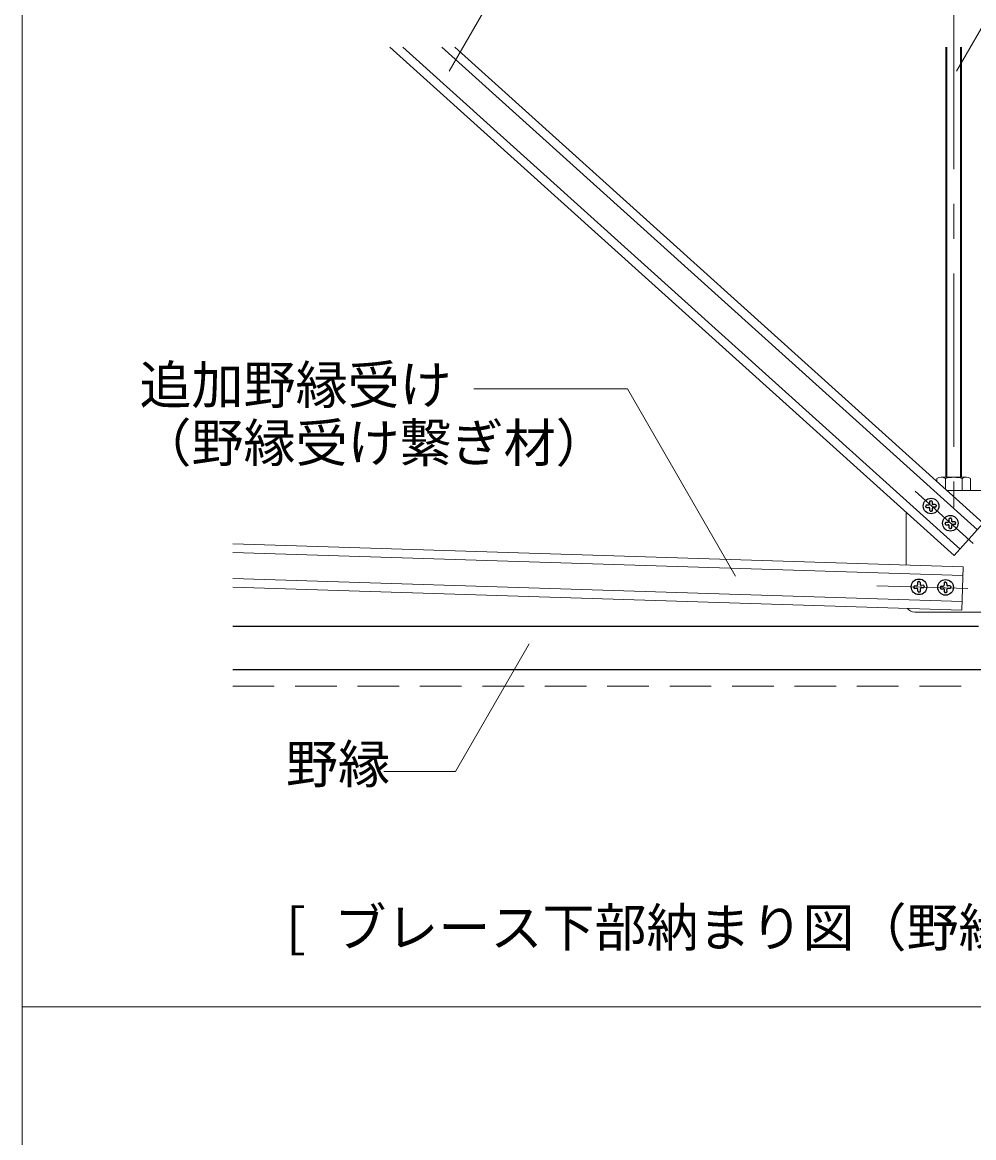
# Model space of a CAD drawing. Units: millimetres on the paper, enlarged 40 times, with parts at other scales. Extents: x -7800 to 7800, y -5387 to 5300.
# Drawn here: x -1968 to -871, y -3334 to -2048 of the extents above; entities that cross this region are included whole.
import ezdxf
from ezdxf.enums import TextEntityAlignment as Align

# ---------------------------------------------------------------- set-up
doc = ezdxf.new("R2010")
doc.units = ezdxf.units.MM
doc.header["$LTSCALE"] = 40
doc.linetypes.add('CHAIN1', pattern=[8, 5, -1, 1, -1])
doc.linetypes.add('DASHED1', pattern=[1.8, 1.2, -0.6])
for name, color, linetype, lineweight in [('5-0_中心線', 4, 'CHAIN1', 9), ('5-1_吊り材', 7, 'Continuous', 18), ('5-3_野縁', 2, 'Continuous', 25), ('5-4_ブレース・補強材', 4, 'Continuous', 9), ('5-6_文字・矢印', 7, 'Continuous', 18), ('5-B_補強金具・金具・その他', 3, 'Continuous', 18), ('5-C_ビス・アンカーボルト・強調図形', 2, 'Continuous', 25), ('5-D_パネル', 4, 'DASHED1', 9), ('F-3_野縁受け', 7, 'Continuous', 18)]:
    doc.layers.add(name, color=color, linetype=linetype, lineweight=lineweight)
doc.styles.add('ＭＳ ゴシック', font='')
doc.styles.get('ＭＳ ゴシック').set_extended_font_data('MS Gothic')

msp = doc.modelspace()

# ---------------------------------------------------------------- linework, layer by layer
at = {"layer": '5-0_中心線'}
for p, q in [((-893.88, -2017.16), (-893.88, -2606.82)), ((-938.26, -2588.29), (-871.37, -2648.51)), ((-982.64, -2697.24), (-877.56, -2700.51))]:
    msp.add_line(p, q, dxfattribs=at)
at = {"layer": '5-1_吊り材'}
for p, q in [((-902.88, -2572.25), (-902.88, -2076.32)), ((-901.75, -2572.25), (-901.75, -2076.32)), ((-886, -2076.32), (-886, -2572.25)), ((-884.88, -2076.32), (-884.88, -2572.25)), ((-913.28, -2573.65), (-913.28, -2577.14)), ((-879.33, -2572.25), (-908.43, -2572.25)), ((-903.58, -2573.65), (-903.58, -2585.88)), ((-884.18, -2573.65), (-884.18, -2587.65)), ((-874.48, -2573.65), (-874.48, -2587.65))]:
    msp.add_line(p, q, dxfattribs=at)
for centre, radius, start, end in [((-908.43, -2581.35), 9.1, 57.79741, 122.20261), ((-893.88, -2606.55), 34.3, 73.57359, 106.42642), ((-879.33, -2581.35), 9.1, 57.79578, 122.20424)]:
    msp.add_arc(centre, radius, start, end, dxfattribs=at)
at = {"layer": '5-3_野縁'}
for p, q in [((-1725.53, -2744.02), (-865.56, -2744.02)), ((-1725.53, -2794.02), (-334.52, -2794.02))]:
    msp.add_line(p, q, dxfattribs=at)
at = {"layer": '5-4_ブレース・補強材'}
for p, q in [((-1544.22, -2076.32), (-893.3, -2662.41)), ((-1529.27, -2076.32), (-886.61, -2654.98)), ((-1484.44, -2076.32), (-866.54, -2632.68)), ((-1469.49, -2076.32), (-859.85, -2625.25)), ((-893.3, -2662.41), (-859.85, -2625.25)), ((-1725.53, -2649.04), (-883, -2675.33)), ((-1725.53, -2659.05), (-883.31, -2685.33)), ((-1725.53, -2689.06), (-884.25, -2715.31)), ((-1725.53, -2699.07), (-884.56, -2725.31))]:
    msp.add_line(p, q, dxfattribs=at)
at = {"layer": '5-6_文字・矢印'}
for p, q in [((-1447.53, -2470.47), (-1270.09, -2470.47)), ((-1270.09, -2470.47), (-1145.46, -2686.34))]:
    msp.add_line(p, q, dxfattribs=at)
for points in [[(-890.56, -2104.13), (-806.82, -1959.09), (-740.97, -1959.09)], [(-1342.46, -2008.13), (-1420.49, -2008.13), (-1475.92, -2104.13)], [(-1383.42, -2764.14), (-1468.43, -2911.4), (-1551.37, -2911.4)]]:
    msp.add_lwpolyline(points, dxfattribs=at)
at = {"layer": '5-B_補強金具・金具・その他'}
for p, q in [((-818.87, -2587.65), (-901.61, -2587.65)), ((-948.94, -2673.28), (-948.94, -2612.31)), ((-883, -2675.33), (-884.56, -2725.31)), ((-938.94, -2727.65), (-858.94, -2727.65))]:
    msp.add_line(p, q, dxfattribs=at)
msp.add_arc((-938.94, -2717.65), 10, 214.82356, 270, dxfattribs=at)
at = {"layer": '5-C_ビス・アンカーボルト・強調図形'}
for p, q in [((-926.13, -2605.19), (-926.1, -2605.69)), ((-926.08, -2606.18), (-926.1, -2605.69)), ((-925.18, -2604.14), (-922.69, -2604)), ((-925.03, -2607.13), (-922.53, -2607)), ((-921.87, -2600.46), (-921.74, -2602.95)), ((-921.35, -2610.44), (-921.48, -2607.95)), ((-920.93, -2599.41), (-920.43, -2599.38)), ((-919.93, -2599.35), (-920.43, -2599.38)), ((-918.88, -2600.3), (-918.75, -2602.8)), ((-918.35, -2610.29), (-918.48, -2607.79)), ((-915.2, -2603.61), (-917.69, -2603.74)), ((-915.04, -2606.61), (-917.54, -2606.74)), ((-914.15, -2604.56), (-914.12, -2605.06)), ((-914.09, -2605.56), (-914.12, -2605.06)), ((-920.3, -2611.39), (-919.8, -2611.36)), ((-919.3, -2611.34), (-919.8, -2611.36)), ((-899.6, -2620.37), (-899.47, -2622.87)), ((-898.65, -2619.32), (-898.16, -2619.3)), ((-897.66, -2619.27), (-898.16, -2619.3)), ((-896.6, -2620.22), (-896.47, -2622.71)), ((-903.86, -2625.1), (-903.83, -2625.6)), ((-903.81, -2626.1), (-903.83, -2625.6)), ((-902.91, -2624.05), (-900.42, -2623.92)), ((-902.76, -2627.05), (-900.26, -2626.92)), ((-899.08, -2630.36), (-899.21, -2627.86)), ((-898.03, -2631.31), (-897.53, -2631.28)), ((-897.03, -2631.25), (-897.53, -2631.28)), ((-896.08, -2630.2), (-896.21, -2627.71)), ((-892.93, -2623.53), (-895.42, -2623.66)), ((-892.77, -2626.52), (-895.27, -2626.65)), ((-891.88, -2624.47), (-891.85, -2624.97)), ((-891.82, -2625.47), (-891.85, -2624.97)), ((-940.01, -2698.35), (-939.99, -2698.85)), ((-939.96, -2699.35), (-939.99, -2698.85)), ((-939.07, -2697.3), (-936.57, -2697.17)), ((-938.91, -2700.3), (-936.41, -2700.17)), ((-935.75, -2693.62), (-935.62, -2696.12)), ((-934.81, -2692.57), (-934.31, -2692.55)), ((-933.81, -2692.52), (-934.31, -2692.55)), ((-932.76, -2693.47), (-932.63, -2695.96)), ((-929.08, -2696.78), (-931.58, -2696.91)), ((-928.92, -2699.78), (-931.42, -2699.91)), ((-928.03, -2697.73), (-928, -2698.23)), ((-927.98, -2698.72), (-928, -2698.23)), ((-909.39, -2698.97), (-909.37, -2699.47)), ((-909.34, -2699.97), (-909.37, -2699.47)), ((-908.45, -2697.92), (-905.95, -2697.78)), ((-905.13, -2694.24), (-905, -2696.73)), ((-904.19, -2693.19), (-903.69, -2693.16)), ((-903.19, -2693.13), (-903.69, -2693.16)), ((-902.14, -2694.08), (-902.01, -2696.58)), ((-898.46, -2697.39), (-900.96, -2697.52)), ((-898.3, -2700.39), (-900.8, -2700.52)), ((-897.41, -2698.34), (-897.38, -2698.84)), ((-897.36, -2699.34), (-897.38, -2698.84)), ((-935.23, -2703.61), (-935.36, -2701.11)), ((-934.18, -2704.56), (-933.68, -2704.53)), ((-933.18, -2704.5), (-933.68, -2704.53)), ((-932.23, -2703.45), (-932.36, -2700.96)), ((-908.29, -2700.91), (-905.79, -2700.78)), ((-904.61, -2704.22), (-904.74, -2701.73)), ((-903.56, -2705.17), (-903.06, -2705.14)), ((-902.56, -2705.12), (-903.06, -2705.14)), ((-901.62, -2704.07), (-901.75, -2701.57))]:
    msp.add_line(p, q, dxfattribs=at)
for centre in [(-920.11, -2605.37), (-897.84, -2625.29), (-933.99, -2698.54), (-903.37, -2699.15)]:
    msp.add_circle(centre, 9, dxfattribs=at)
for centre, start, end in [((-925.13, -2605.13), 93, 183), ((-925.08, -2606.13), 183, 273), ((-922.74, -2603.01), 273, 3), ((-922.48, -2608), 3, 93), ((-920.87, -2600.4), 93, 183), ((-919.87, -2600.35), 3, 93), ((-919.35, -2610.34), 273, 3), ((-917.75, -2602.74), 183, 273), ((-917.49, -2607.74), 93, 183), ((-915.15, -2604.61), 3, 93), ((-915.09, -2605.61), 273, 3), ((-920.35, -2610.39), 183, 273), ((-900.47, -2622.92), 273, 3), ((-898.6, -2620.32), 93, 183), ((-897.6, -2620.27), 3, 93), ((-895.48, -2622.66), 183, 273), ((-902.86, -2625.05), 93, 183), ((-902.81, -2626.05), 183, 273), ((-900.21, -2627.91), 3, 93), ((-898.08, -2630.31), 183, 273), ((-897.08, -2630.25), 273, 3), ((-895.21, -2627.65), 93, 183), ((-892.87, -2624.53), 3, 93), ((-892.82, -2625.52), 273, 3), ((-939.01, -2698.3), 93, 183), ((-938.96, -2699.3), 183, 273), ((-936.62, -2696.17), 273, 3), ((-936.36, -2701.17), 3, 93), ((-934.75, -2693.57), 93, 183), ((-933.76, -2693.52), 3, 93), ((-931.63, -2695.91), 183, 273), ((-931.37, -2700.91), 93, 183), ((-929.03, -2697.78), 3, 93), ((-928.97, -2698.78), 273, 3), ((-908.39, -2698.91), 93, 183), ((-908.34, -2699.91), 183, 273), ((-906, -2696.79), 273, 3), ((-904.14, -2694.18), 93, 183), ((-903.14, -2694.13), 3, 93), ((-901.01, -2696.52), 183, 273), ((-898.41, -2698.39), 3, 93), ((-898.36, -2699.39), 273, 3), ((-934.23, -2703.56), 183, 273), ((-933.23, -2703.51), 273, 3), ((-905.74, -2701.78), 3, 93), ((-903.61, -2704.17), 183, 273), ((-902.61, -2704.12), 273, 3), ((-900.75, -2701.52), 93, 183)]:
    msp.add_arc(centre, 1, start, end, dxfattribs=at)
at = {"layer": '5-D_パネル'}
msp.add_line((-1725.53, -2813.02), (-334.52, -2813.02), dxfattribs=at)
at = {"layer": 'F-3_野縁受け', "color": 3}
for p, q in [((-1968.18, 1060.25), (-1968.18, -4583.77)), ((-1968.18, -3182.76), (-78.18, -3182.76))]:
    msp.add_line(p, q, dxfattribs=at)

# ---------------------------------------------------------------- texts
at = {"layer": '5-6_文字・矢印', "style": 'ＭＳ ゴシック'}
for s, p in [('追加野縁受け', (-1833.08, -2500.88)), ('（野縁受け繋ぎ材）', (-1833.08, -2567.73)), ('野縁', (-1664.12, -2938.09)), ('[ ブレース下部納まり図（野縁受け方向断面）]', (-1668.18, -3126.46))]:
    msp.add_text(s, height=43.99, dxfattribs=at).set_placement(p, align=Align.BOTTOM_LEFT)

doc.saveas('drawing.dxf')
